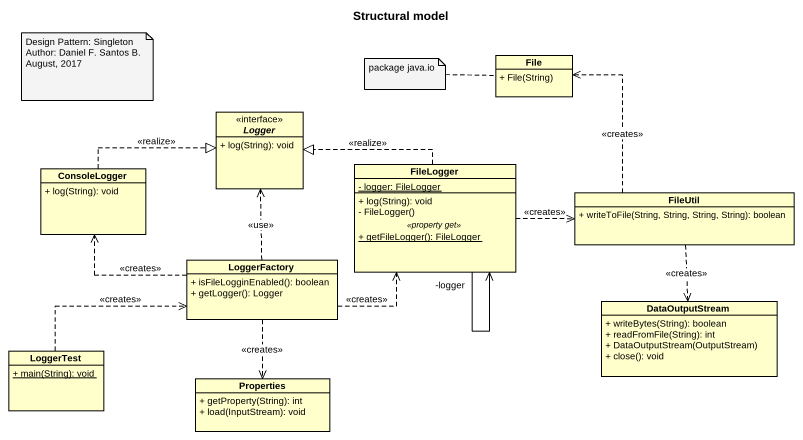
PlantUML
@startuml
title Structural model
hide circle
hide empty members
skinparam classAttributeIconSize 0
class "File" as File_ {
  + File(String)
}
interface Logger {
  + log(String): void
}
class FileLogger {
  {static} - logger: FileLogger
  --
  + log(String): void
  - FileLogger()
  .. <<property get>> ..
  {static} + getFileLogger(): FileLogger
}
class ConsoleLogger {
  + log(String): void
}
class FileUtil {
  + writeToFile(String, String, String, String): boolean
}
class LoggerFactory {
  + isFileLogginEnabled(): boolean
  + getLogger(): Logger
}
class DataOutputStream {
  + writeBytes(String): boolean
  + readFromFile(String): int
  + DataOutputStream(OutputStream)
  + close(): void
}
class LoggerTest {
  {static} + main(String): void
}
class Properties {
  + getProperty(String): int
  + load(InputStream): void
}
FileLogger .left.|> Logger : <<realize>>
FileLogger "-logger" --> FileLogger
FileLogger .right.> FileUtil : <<creates>>
ConsoleLogger .right.|> Logger : <<realize>>
FileUtil .up.> File_ : <<creates>>
FileUtil ..> DataOutputStream : <<creates>>
LoggerFactory .up.> Logger : <<use>>
LoggerFactory .right.> FileLogger : <<creates>>
LoggerFactory .left.> ConsoleLogger : <<creates>>
LoggerFactory ..> Properties : <<creates>>
LoggerTest .right.> LoggerFactory : <<creates>>
note as N1
  Design Pattern: Singleton
  Author: Daniel F. Santos B.
  August, 2017
end note
note left of File_ : package java.io
@enduml
